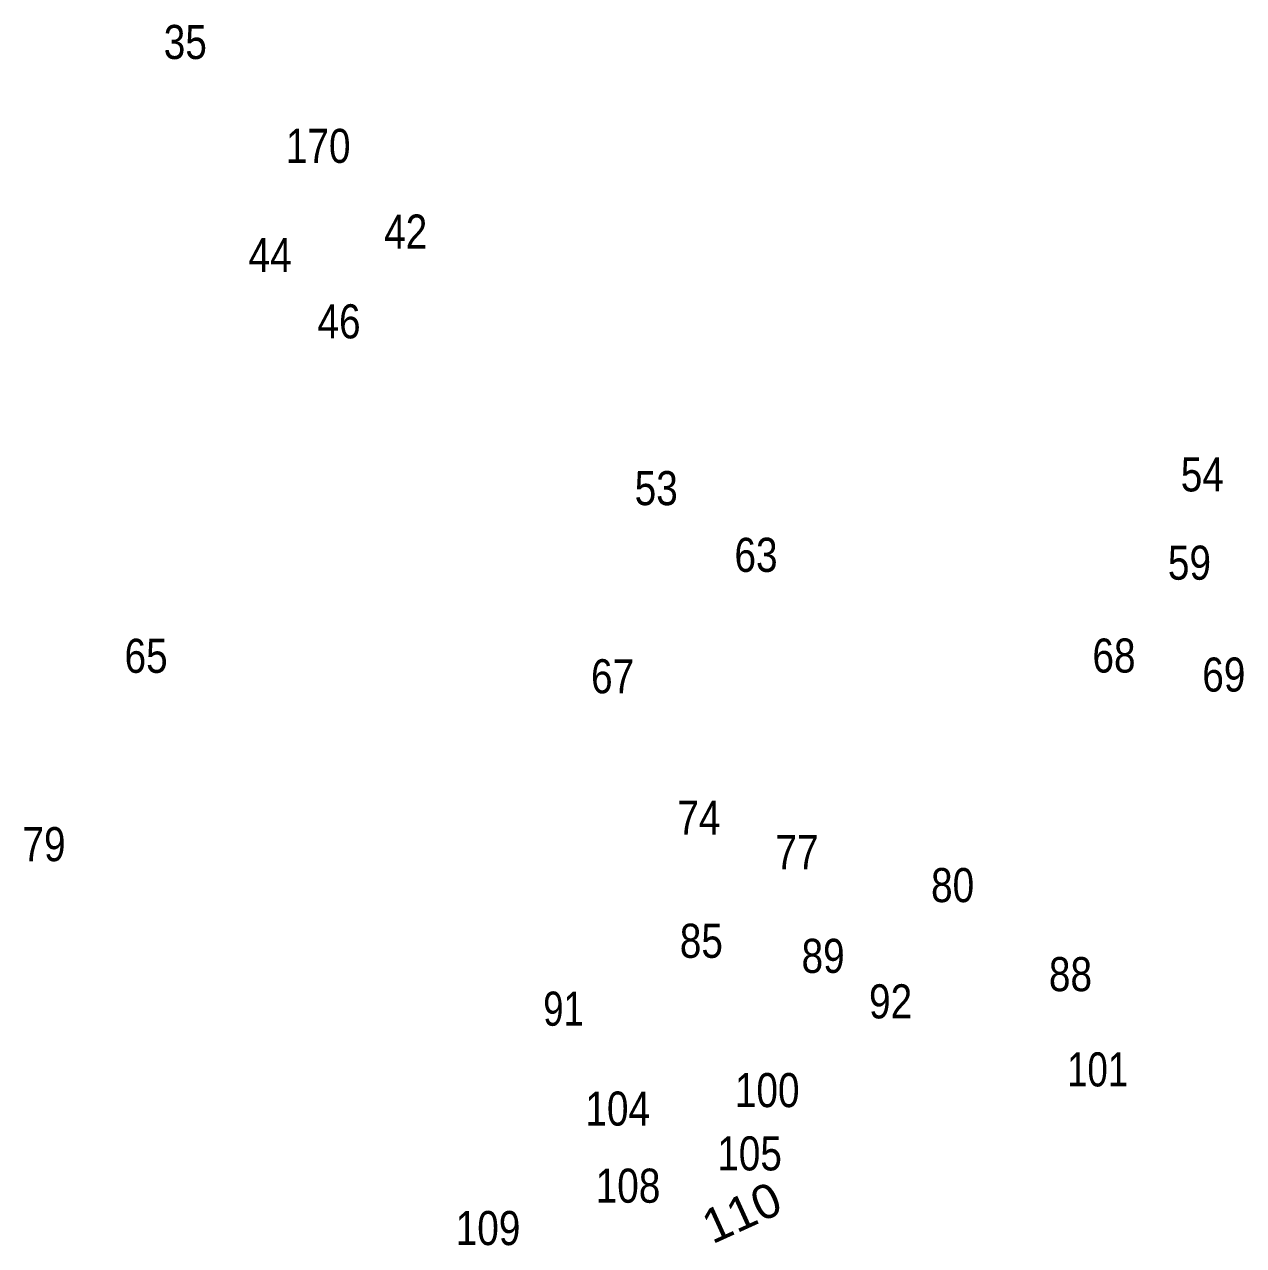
# Model space of a CAD drawing. Header units: metres. Extents: x 546493 to 550393, y 1834828 to 1841237.
# Drawn here: x 547185 to 547900, y 1839285 to 1840002 of the extents above; entities that cross this region are included whole.
import ezdxf
from ezdxf.enums import TextEntityAlignment as Align

# ---------------------------------------------------------------- set-up
doc = ezdxf.new("R2010")
doc.units = ezdxf.units.M
doc.layers.add('13', color=7, linetype='Continuous')

msp = doc.modelspace()

# ---------------------------------------------------------------- texts
at = {"layer": '13'}
for s, width, p in [('35', 0.85, (547279.335, 1839981.53)), ('170', 0.85, (547357.25, 1839920.59)), ('42', 0.85, (547408.565, 1839870.31)), ('44', 0.85, (547329.045, 1839856.54)), ('46', 0.85, (547369.47, 1839817.66)), ('54', 0.85, (547875.635, 1839727.87)), ('53', 0.85, (547555.445, 1839719.82)), ('63', 0.85, (547613.955, 1839680.69)), ('59', 0.85, (547868.085, 1839676.09)), ('65', 0.85, (547256.355, 1839621.47)), ('68', 0.85, (547823.835, 1839621.62)), ('67', 0.85, (547529.865, 1839609.47)), ('69', 0.85, (547888.245, 1839610.46)), ('74', 0.85, (547580.465, 1839526.52)), ('79', 0.85, (547196.495, 1839510.97)), ('77', 0.85, (547637.965, 1839506.27)), ('80', 0.85, (547729.225, 1839486.96)), ('85', 0.85, (547581.905, 1839454.29)), ('89', 0.85, (547653.295, 1839445.45)), ('88', 0.85, (547798.315, 1839434.72)), ('91', 0.8, (547501.095, 1839414.47)), ('92', 0.85, (547692.845, 1839418.76)), ('101', 0.8, (547814.26, 1839378.84)), ('100', 0.85, (547620.52, 1839366.69)), ('104', 0.85, (547532.87, 1839355.87)), ('105', 0.85, (547610.17, 1839329.57)), ('108', 0.85, (547538.91, 1839310.63)), ('109', 0.85, (547456.84, 1839285.78))]:
    msp.add_text(s, height=20, dxfattribs=dict(at, width=width)).set_placement(p, align=Align.CENTER)
at = {"layer": '13', "width": 1.05}
msp.add_text('110', height=20, rotation=24.406, dxfattribs=at).set_placement((547609.658, 1839295.804), align=Align.CENTER)

doc.saveas('drawing.dxf')
